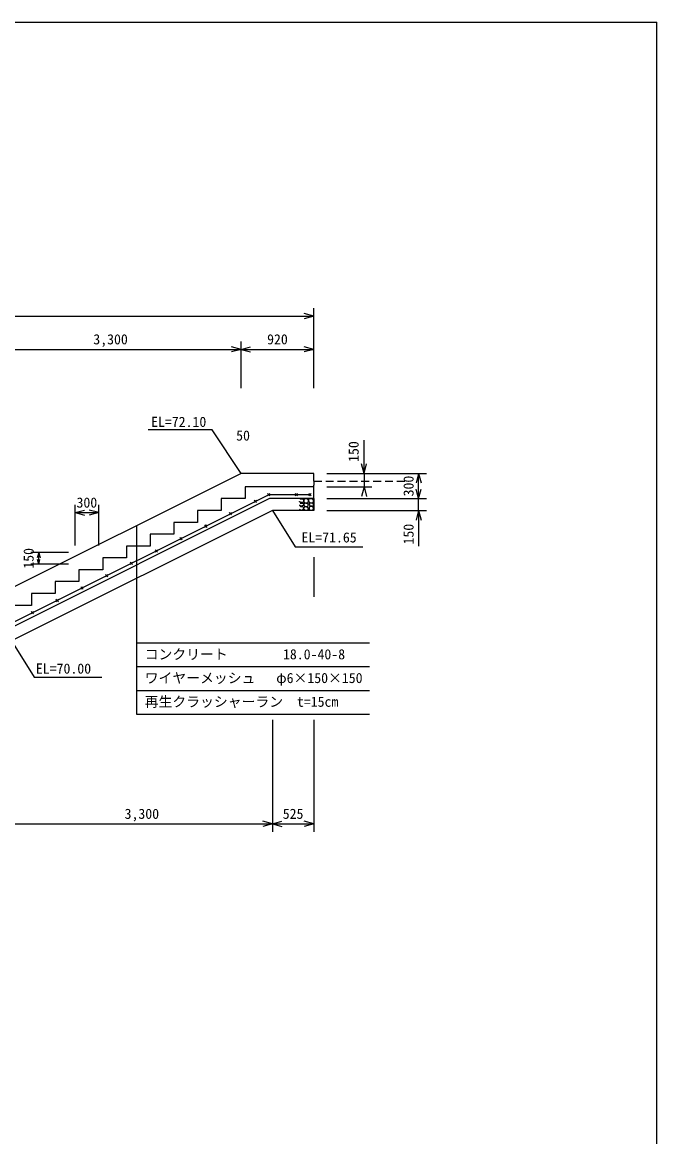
# Model space of a CAD drawing. Units: millimetres, scale not verified. Extents: x -20105 to 20225, y -14150 to 14100.
# Drawn here: x 12203 to 20225, y 0 to 14100 of the extents above; entities that cross this region are included whole.
import ezdxf
from ezdxf.enums import TextEntityAlignment as Align

# ---------------------------------------------------------------- set-up
doc = ezdxf.new("R2010")
doc.units = ezdxf.units.MM
doc.header["$LTSCALE"] = 50
doc.linetypes.add('DASHED2', pattern=[3, 2, -1])
for name, color, linetype in [('3-0', 4, 'Continuous'), ('3-3', 4, 'Continuous'), ('3-4', 4, 'Continuous'), ('4-4', 4, 'Continuous'), ('F-0', 5, 'Continuous')]:
    doc.layers.add(name, color=color, linetype=linetype)
doc.styles.add('ＭＳ ゴシック', font='')
doc.styles.get('ＭＳ ゴシック').set_extended_font_data('MS Gothic')

msp = doc.modelspace()

# ---------------------------------------------------------------- linework, layer by layer
at = {"layer": '3-0', "linetype": 'DASHED2'}
msp.add_line((15889.76, 8292.76), (17092.5, 8292.76), dxfattribs=at)
at = {"layer": '3-0'}
for p, q in [((15302.95, 8107.76), (15332.95, 8137.76)), ((15839.76, 8122.76), (15317.95, 8122.76)), ((15652.95, 8137.76), (15682.95, 8107.76)), ((15652.95, 8107.76), (15682.95, 8137.76)), ((15824.75, 8137.76), (15854.75, 8107.76)), ((15824.76, 8107.76), (15854.76, 8137.76)), ((15889.76, 8072.76), (15889.76, 7922.76))]:
    msp.add_line(p, q, dxfattribs=at)
for points in [[(15712.77, 8068.01), (15715.32, 8068.65), (15717.88, 8069.93), (15720.44, 8071.2), (15722.99, 8071.2), (15725.55, 8071.2), (15728.11, 8071.2), (15730.66, 8071.2), (15733.86, 8071.2), (15736.42, 8071.2), (15739.61, 8070.56), (15742.81, 8069.93), (15745.36, 8069.93), (15747.92, 8068.65), (15750.48, 8068.01), (15753.03, 8066.73), (15755.59, 8065.45), (15758.15, 8062.89), (15759.43, 8059.7), (15759.43, 8056.5), (15760.06, 8053.3), (15760.06, 8050.11), (15760.06, 8046.91), (15760.06, 8043.08), (15760.06, 8039.88), (15760.06, 8036.68), (15758.15, 8032.85), (15756.23, 8029.65), (15753.67, 8027.1), (15751.12, 8025.18), (15748.56, 8023.26), (15746, 8022.62), (15742.81, 8022.62), (15740.25, 8022.62), (15737.69, 8022.62), (15734.5, 8022.62), (15731.94, 8022.62), (15729.39, 8023.26), (15726.83, 8023.9), (15724.27, 8024.54)], [(15821.43, 8047.55), (15821.43, 8050.75), (15821.43, 8053.94), (15819.51, 8057.14), (15816.95, 8059.7), (15814.4, 8062.89), (15811.84, 8065.45), (15809.28, 8066.73), (15806.73, 8068.65), (15804.17, 8070.56), (15801.61, 8071.2), (15799.06, 8071.2), (15796.5, 8071.2), (15793.94, 8071.2), (15791.39, 8071.2), (15788.83, 8071.2), (15786.27, 8071.2), (15783.72, 8071.2), (15781.16, 8071.2), (15777.96, 8071.2), (15775.4, 8069.29), (15772.85, 8066.73), (15769.65, 8065.45), (15767.1, 8063.53), (15765.18, 8060.34), (15763.9, 8057.14), (15763.9, 8053.94), (15763.9, 8050.75), (15763.9, 8047.55), (15763.9, 8044.35), (15763.9, 8040.52), (15763.9, 8036.68), (15763.9, 8033.49), (15764.54, 8030.29), (15767.1, 8027.74), (15769.65, 8025.18), (15772.21, 8023.26), (15774.76, 8021.98), (15777.96, 8021.34), (15780.52, 8020.71)], [(15780.52, 8020.71), (15783.72, 8019.43), (15786.27, 8018.79), (15788.83, 8017.51), (15791.39, 8016.87), (15793.94, 8016.23), (15796.5, 8016.23), (15799.06, 8016.23), (15801.61, 8016.23), (15804.17, 8017.51), (15806.73, 8019.43), (15809.28, 8020.71), (15811.84, 8021.98), (15814.4, 8023.9), (15816.95, 8026.46), (15818.23, 8029.65), (15819.51, 8032.85), (15820.15, 8036.05), (15820.15, 8039.24), (15820.79, 8042.44), (15820.79, 8045.63), (15821.43, 8047.55)], [(15887.91, 8054.59), (15885.35, 8057.78), (15882.79, 8059.7), (15880.24, 8061.62), (15877.68, 8063.53), (15875.12, 8064.81), (15872.56, 8066.73), (15870, 8068.65), (15867.45, 8069.29), (15864.89, 8070.56), (15862.33, 8071.2), (15859.78, 8071.2), (15857.22, 8071.2), (15854.66, 8071.2), (15852.11, 8071.2), (15849.55, 8071.2), (15846.99, 8071.2), (15844.44, 8071.2), (15841.88, 8071.2), (15839.32, 8070.56), (15836.77, 8069.93), (15834.21, 8069.29), (15831.65, 8068.65), (15829.1, 8067.37), (15826.54, 8065.45), (15823.98, 8062.26), (15823.35, 8059.06), (15823.35, 8055.86), (15823.35, 8052.66), (15823.35, 8049.47), (15823.35, 8046.27), (15823.35, 8043.08), (15824.62, 8039.88), (15825.9, 8036.68), (15827.82, 8033.49), (15829.74, 8029.65), (15832.29, 8027.1), (15834.85, 8024.54), (15837.41, 8023.26), (15839.96, 8022.62)], [(15839.96, 8022.62), (15842.52, 8021.98), (15845.08, 8021.34), (15848.27, 8020.71), (15850.83, 8019.43), (15853.39, 8019.43), (15855.94, 8018.79), (15858.5, 8018.79), (15861.06, 8018.79), (15863.61, 8018.79), (15866.17, 8018.79), (15868.73, 8019.43), (15871.28, 8020.07), (15873.84, 8021.34), (15876.4, 8022.62), (15878.96, 8023.9), (15881.51, 8026.46), (15882.79, 8029.65), (15883.43, 8032.85), (15884.07, 8036.05), (15885.35, 8039.24), (15886.63, 8042.44), (15887.27, 8045.63), (15887.27, 8048.83), (15887.27, 8052.02), (15887.27, 8055.22), (15887.91, 8054.59)], [(15724.27, 8024.54), (15721.72, 8025.82), (15719.16, 8026.46), (15716.6, 8027.74), (15714.05, 8029.01), (15711.49, 8030.93), (15709.57, 8034.13), (15708.93, 8035.41)], [(15712.77, 7933.78), (15710.85, 7936.97), (15710.21, 7938.89)], [(15715.32, 7984.91), (15712.77, 7988.11), (15712.13, 7991.3), (15712.13, 7993.22)], [(15715.96, 7968.93), (15717.88, 7970.85), (15721.08, 7972.77), (15723.63, 7974.05), (15726.19, 7974.69), (15728.75, 7974.69), (15731.94, 7974.69), (15735.14, 7974.69), (15737.69, 7974.69), (15740.89, 7974.69), (15744.09, 7973.41), (15746.64, 7972.77), (15749.2, 7970.21), (15751.76, 7968.29), (15754.31, 7966.38), (15756.23, 7963.18), (15757.51, 7959.98), (15757.51, 7956.79), (15757.51, 7953.59), (15757.51, 7950.39), (15756.87, 7947.2), (15756.23, 7944), (15754.95, 7940.81), (15753.03, 7937.61), (15750.48, 7934.41), (15748.56, 7931.22), (15746, 7929.94), (15743.45, 7928.02), (15740.89, 7926.74), (15738.33, 7925.47), (15735.78, 7924.83), (15733.22, 7924.83), (15730.66, 7924.83), (15728.11, 7924.83), (15725.55, 7925.47), (15722.99, 7926.11), (15720.44, 7927.38), (15717.88, 7929.3), (15715.32, 7931.22), (15712.77, 7933.78)], [(15715.96, 8014.31), (15718.52, 8014.31), (15721.08, 8014.95), (15723.63, 8014.95), (15726.19, 8015.59), (15728.75, 8015.59), (15731.3, 8016.87), (15733.22, 8017.51), (15735.78, 8017.51), (15738.33, 8017.51), (15740.89, 8017.51), (15743.45, 8017.51), (15746, 8016.87), (15748.56, 8015.59), (15751.12, 8014.31), (15753.67, 8012.4), (15755.59, 8009.2), (15756.87, 8006), (15758.15, 8002.81), (15759.43, 7999.61), (15759.43, 7996.42), (15759.43, 7993.22), (15758.79, 7990.03), (15756.23, 7987.47), (15753.67, 7985.55), (15751.12, 7984.27), (15748.56, 7983), (15746, 7982.36), (15743.45, 7980.44), (15740.89, 7979.16), (15738.33, 7978.52), (15735.78, 7978.52), (15733.22, 7977.88), (15730.66, 7977.88), (15728.11, 7977.88), (15725.55, 7978.52), (15722.99, 7979.8), (15720.44, 7981.72), (15717.88, 7983), (15715.32, 7984.91)], [(15820.79, 7946.56), (15820.15, 7949.75), (15818.23, 7952.95), (15816.95, 7956.15), (15814.4, 7958.06), (15811.2, 7961.26), (15808.65, 7963.18), (15806.09, 7965.1), (15803.53, 7965.74), (15800.98, 7967.02), (15798.42, 7967.66), (15795.86, 7968.93), (15793.31, 7969.57), (15790.75, 7970.85), (15788.19, 7971.49), (15785.64, 7971.49), (15783.08, 7971.49), (15780.52, 7971.49), (15777.96, 7971.49), (15775.4, 7970.85), (15772.85, 7969.57), (15770.29, 7967.66), (15767.73, 7965.1), (15765.18, 7962.54), (15762.62, 7959.98), (15761.98, 7956.79), (15760.7, 7953.59), (15760.7, 7950.39), (15760.7, 7947.2), (15761.98, 7944), (15764.54, 7940.81), (15767.1, 7938.89), (15769.65, 7936.33), (15772.21, 7933.78), (15774.76, 7932.5), (15777.32, 7930.58), (15779.88, 7929.3), (15782.44, 7928.02), (15785, 7927.38), (15788.19, 7926.74)], [(15818.87, 7999.61), (15818.87, 8002.81), (15818.87, 8006), (15816.32, 8008.56), (15813.76, 8011.12), (15811.2, 8012.4), (15808.65, 8013.67), (15806.09, 8014.31), (15803.53, 8014.95), (15800.98, 8015.59), (15798.42, 8016.23), (15795.86, 8016.23), (15793.31, 8016.23), (15790.75, 8016.23), (15788.19, 8016.23), (15785.64, 8016.23), (15783.08, 8016.23), (15780.52, 8016.23), (15777.96, 8016.23), (15775.4, 8014.95), (15772.21, 8013.04), (15769.65, 8011.76), (15767.1, 8008.56), (15764.54, 8005.37), (15763.9, 8002.17), (15763.26, 7998.97), (15763.26, 7995.78), (15763.26, 7992.58), (15764.54, 7989.39), (15765.82, 7986.19), (15768.37, 7983), (15770.93, 7980.44), (15773.49, 7978.52), (15776.68, 7975.96), (15779.24, 7974.69), (15781.8, 7973.41), (15785, 7972.77), (15787.55, 7972.77), (15790.11, 7972.13), (15792.67, 7972.13)], [(15788.19, 7926.74), (15790.75, 7926.74), (15793.31, 7926.11), (15795.86, 7926.11), (15798.42, 7926.11), (15800.98, 7926.11), (15804.17, 7926.11), (15806.73, 7927.38), (15809.28, 7928.66), (15811.84, 7929.94), (15814.4, 7932.5), (15816.95, 7934.41), (15818.23, 7937.61), (15818.87, 7940.81), (15819.51, 7944), (15820.79, 7946.56)], [(15792.67, 7972.13), (15795.22, 7972.13), (15797.78, 7972.13), (15800.34, 7972.13), (15802.89, 7972.13), (15805.45, 7972.13), (15808.01, 7972.13), (15810.56, 7972.77), (15812.48, 7975.33), (15815.04, 7977.88), (15816.32, 7981.08), (15817.59, 7984.27), (15818.23, 7987.47), (15818.23, 7990.67), (15818.23, 7993.86), (15818.23, 7997.06), (15818.87, 7999.61)], [(15885.99, 7956.15), (15885.35, 7959.34), (15882.79, 7961.9), (15880.24, 7964.46), (15877.68, 7967.02), (15875.12, 7968.93), (15872.56, 7970.85), (15870, 7972.77), (15867.45, 7974.05), (15864.89, 7975.33), (15862.33, 7975.96), (15859.78, 7975.96), (15857.22, 7976.6), (15854.66, 7976.6), (15852.11, 7976.6), (15849.55, 7976.6), (15846.99, 7975.33), (15844.44, 7974.69), (15841.88, 7972.77), (15839.32, 7971.49), (15836.77, 7970.21), (15834.21, 7967.02), (15831.65, 7964.46), (15830.38, 7961.26), (15829.74, 7958.06), (15829.74, 7954.87), (15829.74, 7951.67), (15829.74, 7948.48), (15829.74, 7945.28), (15831.02, 7942.08), (15832.29, 7938.89), (15834.21, 7935.69), (15836.13, 7932.5), (15838.69, 7930.58), (15841.24, 7929.3), (15843.8, 7928.02), (15846.36, 7927.38), (15848.91, 7926.74), (15851.47, 7926.11), (15854.03, 7925.47)], [(15886.63, 8002.17), (15885.35, 8005.37), (15882.79, 8007.92), (15880.24, 8011.12), (15877.68, 8012.4), (15875.12, 8013.67), (15872.56, 8014.31), (15870, 8014.95), (15867.45, 8015.59), (15864.89, 8016.23), (15862.33, 8016.87), (15859.78, 8017.51), (15857.22, 8017.51), (15854.66, 8017.51), (15852.11, 8017.51), (15849.55, 8017.51), (15846.99, 8017.51), (15844.44, 8016.87), (15841.88, 8015.59), (15839.32, 8014.95), (15836.77, 8013.67), (15834.85, 8010.48), (15832.29, 8007.28), (15832.29, 8004.09), (15832.29, 8000.89), (15833.57, 7997.7), (15834.21, 7994.5), (15836.13, 7991.3), (15838.05, 7988.11), (15840.6, 7985.55), (15843.16, 7983), (15845.72, 7981.72), (15848.27, 7980.44), (15850.83, 7979.8), (15853.39, 7979.8), (15855.94, 7979.16), (15858.5, 7978.52), (15861.06, 7978.52), (15864.25, 7978.52), (15867.45, 7978.52)], [(15854.03, 7925.47), (15856.58, 7925.47), (15859.14, 7925.47), (15861.69, 7925.47), (15864.25, 7925.47), (15866.81, 7925.47), (15869.36, 7926.74), (15871.92, 7928.02), (15874.48, 7929.3), (15877.04, 7931.22), (15878.96, 7934.41), (15881.51, 7936.33), (15882.79, 7939.53), (15884.07, 7942.72), (15884.71, 7945.92), (15884.71, 7949.12), (15885.35, 7952.31), (15885.99, 7956.15)], [(15867.45, 7978.52), (15870, 7978.52), (15872.56, 7978.52), (15875.12, 7979.8), (15877.68, 7981.08), (15880.24, 7982.36), (15882.79, 7984.91), (15884.71, 7988.11), (15885.35, 7991.3), (15885.35, 7994.5), (15885.35, 7997.7), (15885.35, 8000.89), (15886.63, 8002.17)]]:
    msp.add_lwpolyline(points, dxfattribs=at)
at = {"layer": '3-3'}
for p, q in [((16524.25, 8392.76), (16491.9, 8513.5)), ((16524.25, 8392.76), (16556.6, 8513.5)), ((14969.76, 8392.76), (11669.8, 6742.77)), ((15889.76, 8392.76), (14969.76, 8392.76)), ((15889.76, 8292.76), (15889.76, 8392.76)), ((16055.08, 8392.76), (17314.45, 8392.76)), ((16055.08, 8392.76), (16624.25, 8392.76)), ((16524.25, 8392.76), (16524.25, 8222.76)), ((17214.45, 8392.76), (17182.09, 8272.02)), ((17214.45, 8392.76), (17246.8, 8272.02)), ((17214.45, 8072.76), (17214.45, 8392.76)), ((15019.76, 8222.76), (15019.76, 8072.76)), ((15889.76, 8222.76), (15019.76, 8222.76)), ((15889.76, 8292.76), (15889.76, 8242.76)), ((15889.76, 8072.76), (15889.76, 8242.76)), ((16055.08, 8222.76), (16624.25, 8222.76)), ((16524.25, 8222.76), (16491.9, 8102.02)), ((16524.25, 8222.76), (16556.6, 8102.02)), ((17214.45, 8072.76), (17182.09, 8193.51)), ((17214.45, 8072.76), (17246.8, 8193.51)), ((12017.97, 6472.76), (15317.95, 8122.76)), ((15329.75, 8072.76), (12029.77, 6422.75)), ((14719.76, 8072.76), (14719.76, 7922.76)), ((15019.76, 8072.76), (14719.76, 8072.76)), ((15133.45, 8053.01), (15163.46, 8023.01)), ((15133.46, 8023.01), (15163.46, 8053.01)), ((15302.95, 8137.76), (15332.95, 8107.76)), ((15889.76, 8072.76), (15329.75, 8072.76)), ((16055.08, 8072.76), (17314.45, 8072.76)), ((17214.45, 7922.76), (17214.45, 8072.76)), ((12869.77, 7482.18), (12869.77, 7995.94)), ((12869.77, 7895.94), (12990.51, 7928.29)), ((13169.76, 7895.94), (13049.02, 7928.29)), ((13169.76, 7482.18), (13169.76, 7995.94)), ((14719.76, 7922.76), (14419.76, 7922.76)), ((14419.76, 7922.76), (14419.76, 7772.76)), ((14820.41, 7896.49), (14850.41, 7866.49)), ((14820.41, 7866.49), (14850.41, 7896.49)), ((16055.08, 7922.76), (17314.45, 7922.76)), ((17214.45, 7922.76), (17182.09, 7802.02)), ((17214.45, 7922.76), (17246.8, 7802.02)), ((17214.45, 7922.76), (17214.45, 7469.95)), ((12869.77, 7895.94), (13169.76, 7895.94)), ((12869.77, 7895.94), (12990.51, 7863.59)), ((13169.76, 7895.94), (13049.02, 7863.59)), ((14419.76, 7772.76), (14119.76, 7772.76)), ((14119.76, 7772.76), (14119.76, 7622.76)), ((14119.76, 7622.76), (13819.76, 7622.76)), ((13819.76, 7622.76), (13819.76, 7472.76)), ((14507.36, 7739.96), (14537.36, 7709.96)), ((14507.36, 7709.96), (14537.36, 7739.96)), ((14194.31, 7583.43), (14224.31, 7553.43)), ((14194.31, 7553.43), (14224.31, 7583.43)), ((12787.7, 7392.76), (12310.45, 7392.76)), ((12410.45, 7392.76), (12392.24, 7324.81)), ((12410.45, 7242.76), (12410.45, 7392.76)), ((12410.45, 7392.76), (12428.54, 7325.24)), ((13819.76, 7472.76), (13519.76, 7472.76)), ((13519.76, 7472.76), (13519.76, 7322.76)), ((13881.26, 7426.91), (13911.26, 7396.91)), ((13881.26, 7396.91), (13911.26, 7426.91)), ((12787.7, 7242.76), (12310.45, 7242.76)), ((12410.45, 7242.76), (12394.41, 7302.62)), ((12410.45, 7242.76), (12426.38, 7302.19)), ((13519.76, 7322.76), (13219.77, 7322.76)), ((13219.77, 7322.76), (13219.77, 7172.76)), ((13568.21, 7270.39), (13598.21, 7240.39)), ((13568.21, 7240.39), (13598.22, 7270.39)), ((13219.77, 7172.76), (12919.76, 7172.76)), ((12919.76, 7172.76), (12919.76, 7022.76)), ((13255.16, 7113.86), (13285.16, 7083.86)), ((13255.16, 7083.86), (13285.16, 7113.86)), ((12919.76, 7022.76), (12619.77, 7022.76)), ((12619.77, 7022.76), (12619.77, 6872.76)), ((12942.11, 6957.34), (12972.11, 6927.33)), ((12942.12, 6927.33), (12972.12, 6957.34)), ((12619.77, 6872.76), (12319.77, 6872.76)), ((12319.77, 6872.76), (12319.77, 6722.76)), ((12629.06, 6800.81), (12659.06, 6770.81)), ((12629.07, 6770.81), (12659.07, 6800.81)), ((12319.77, 6722.76), (12019.77, 6722.76)), ((12316.02, 6644.28), (12346.02, 6614.28)), ((12316.02, 6614.28), (12346.02, 6644.28))]:
    msp.add_line(p, q, dxfattribs=at)
for points in [[(14969.76, 8392.76), (14603.64, 8945.38), (13795.65, 8945.38)], [(16524.25, 8392.76), (16524.25, 8754.88), (16524.25, 8814.91)], [(15889.76, 7922.76), (15365.16, 7922.76), (12065.18, 6272.76), (9055.12, 6272.76)], [(15365.16, 7922.76), (15653.53, 7463.46), (16508.91, 7463.46)], [(12065.18, 6272.76), (12353.54, 5813.46), (13208.92, 5813.46)]]:
    msp.add_lwpolyline(points, dxfattribs=at)
at = {"layer": '3-4'}
for p, q in [((15889.76, 9961.5), (15889.76, 10481.26)), ((5659.75, 10381.26), (15889.76, 10381.26)), ((15889.76, 10381.26), (15769.02, 10413.61)), ((15889.76, 10381.26), (15769.02, 10348.91)), ((14969.76, 9470.05), (14969.76, 10061.5)), ((15889.76, 9470.05), (15889.76, 10061.5)), ((11669.8, 9961.5), (14969.76, 9961.5)), ((14969.76, 9961.5), (14849.02, 9993.86)), ((14969.76, 9961.5), (14849.02, 9929.15)), ((14969.76, 9961.5), (15090.5, 9993.86)), ((14969.76, 9961.5), (15889.76, 9961.5)), ((14969.76, 9961.5), (15090.5, 9929.15)), ((15889.76, 9961.5), (15769.02, 9993.86)), ((15889.76, 9961.5), (15769.02, 9929.15)), ((15889.76, 7331.46), (15889.76, 6831.8)), ((15365.16, 5275.89), (15365.16, 3858.28)), ((15889.76, 5275.89), (15889.76, 3858.28)), ((12065.18, 3958.28), (15365.16, 3958.28)), ((15365.16, 3958.28), (15244.42, 3990.63)), ((15365.16, 3958.28), (15244.42, 3925.92)), ((15365.16, 3958.28), (15485.9, 3990.63)), ((15365.16, 3958.28), (15889.76, 3958.28)), ((15365.16, 3958.28), (15485.9, 3925.92)), ((15889.76, 3958.28), (15769.02, 3990.63)), ((15889.76, 3958.28), (15769.02, 3925.92))]:
    msp.add_line(p, q, dxfattribs=at)
at = {"layer": '4-4'}
for p, q in [((13646.35, 7731.05), (13646.35, 5347.59)), ((13646.35, 6247.59), (16591.69, 6247.59)), ((13646.35, 5947.59), (16591.69, 5947.59)), ((13646.35, 5647.59), (16591.69, 5647.59)), ((13646.35, 5347.59), (16591.69, 5347.59))]:
    msp.add_line(p, q, dxfattribs=at)
at = {"layer": 'F-0'}
for p in [(-20075, 14100), (20225, -14100)]:
    msp.add_line(p, (20225, 14100), dxfattribs=at)

# ---------------------------------------------------------------- texts
at = {"layer": '3-3', "color": 7, "style": 'ＭＳ ゴシック'}
for s, p in [('EL=72.10', (13831.56, 8942.29)), ('50', (14907.26, 8769.1)), ('300', (12888.52, 7920.94)), ('EL=71.65', (15732.99, 7480.18)), ('EL=70.00', (12374.94, 5820.48))]:
    msp.add_text(s, height=128.3, dxfattribs=at).set_placement(p, align=Align.BOTTOM_LEFT)
for s, p in [('150', (16495.08, 8537.87)), ('300', (17189.45, 8101.51)), ('150', (17189.45, 7493.07)), ('150', (12385.45, 7186.51))]:
    msp.add_text(s, height=128.3, rotation=90, dxfattribs=at).set_placement(p, align=Align.BOTTOM_LEFT)
at = {"layer": '3-4', "color": 7, "style": 'ＭＳ ゴシック'}
for s, p in [('3,300', (13101.03, 9986.5)), ('920', (15298.51, 9986.5)), ('3,300', (13496.42, 3983.28)), ('525', (15496.21, 3983.28))]:
    msp.add_text(s, height=128.3, dxfattribs=at).set_placement(p, align=Align.BOTTOM_LEFT)
at = {"layer": '4-4', "color": 7, "style": 'ＭＳ ゴシック'}
for s, p in [('コンクリート      \u300018.0-40-8', (13750.74, 6001.32)), ('ワイヤーメッシュ \u3000φ6×150×150', (13750.74, 5701.32)), ('再生クラッシャーラン\u3000t=15cm', (13750.74, 5401.32))]:
    msp.add_text(s, height=128.3, dxfattribs=at).set_placement(p, align=Align.BOTTOM_LEFT)

doc.saveas('drawing.dxf')
